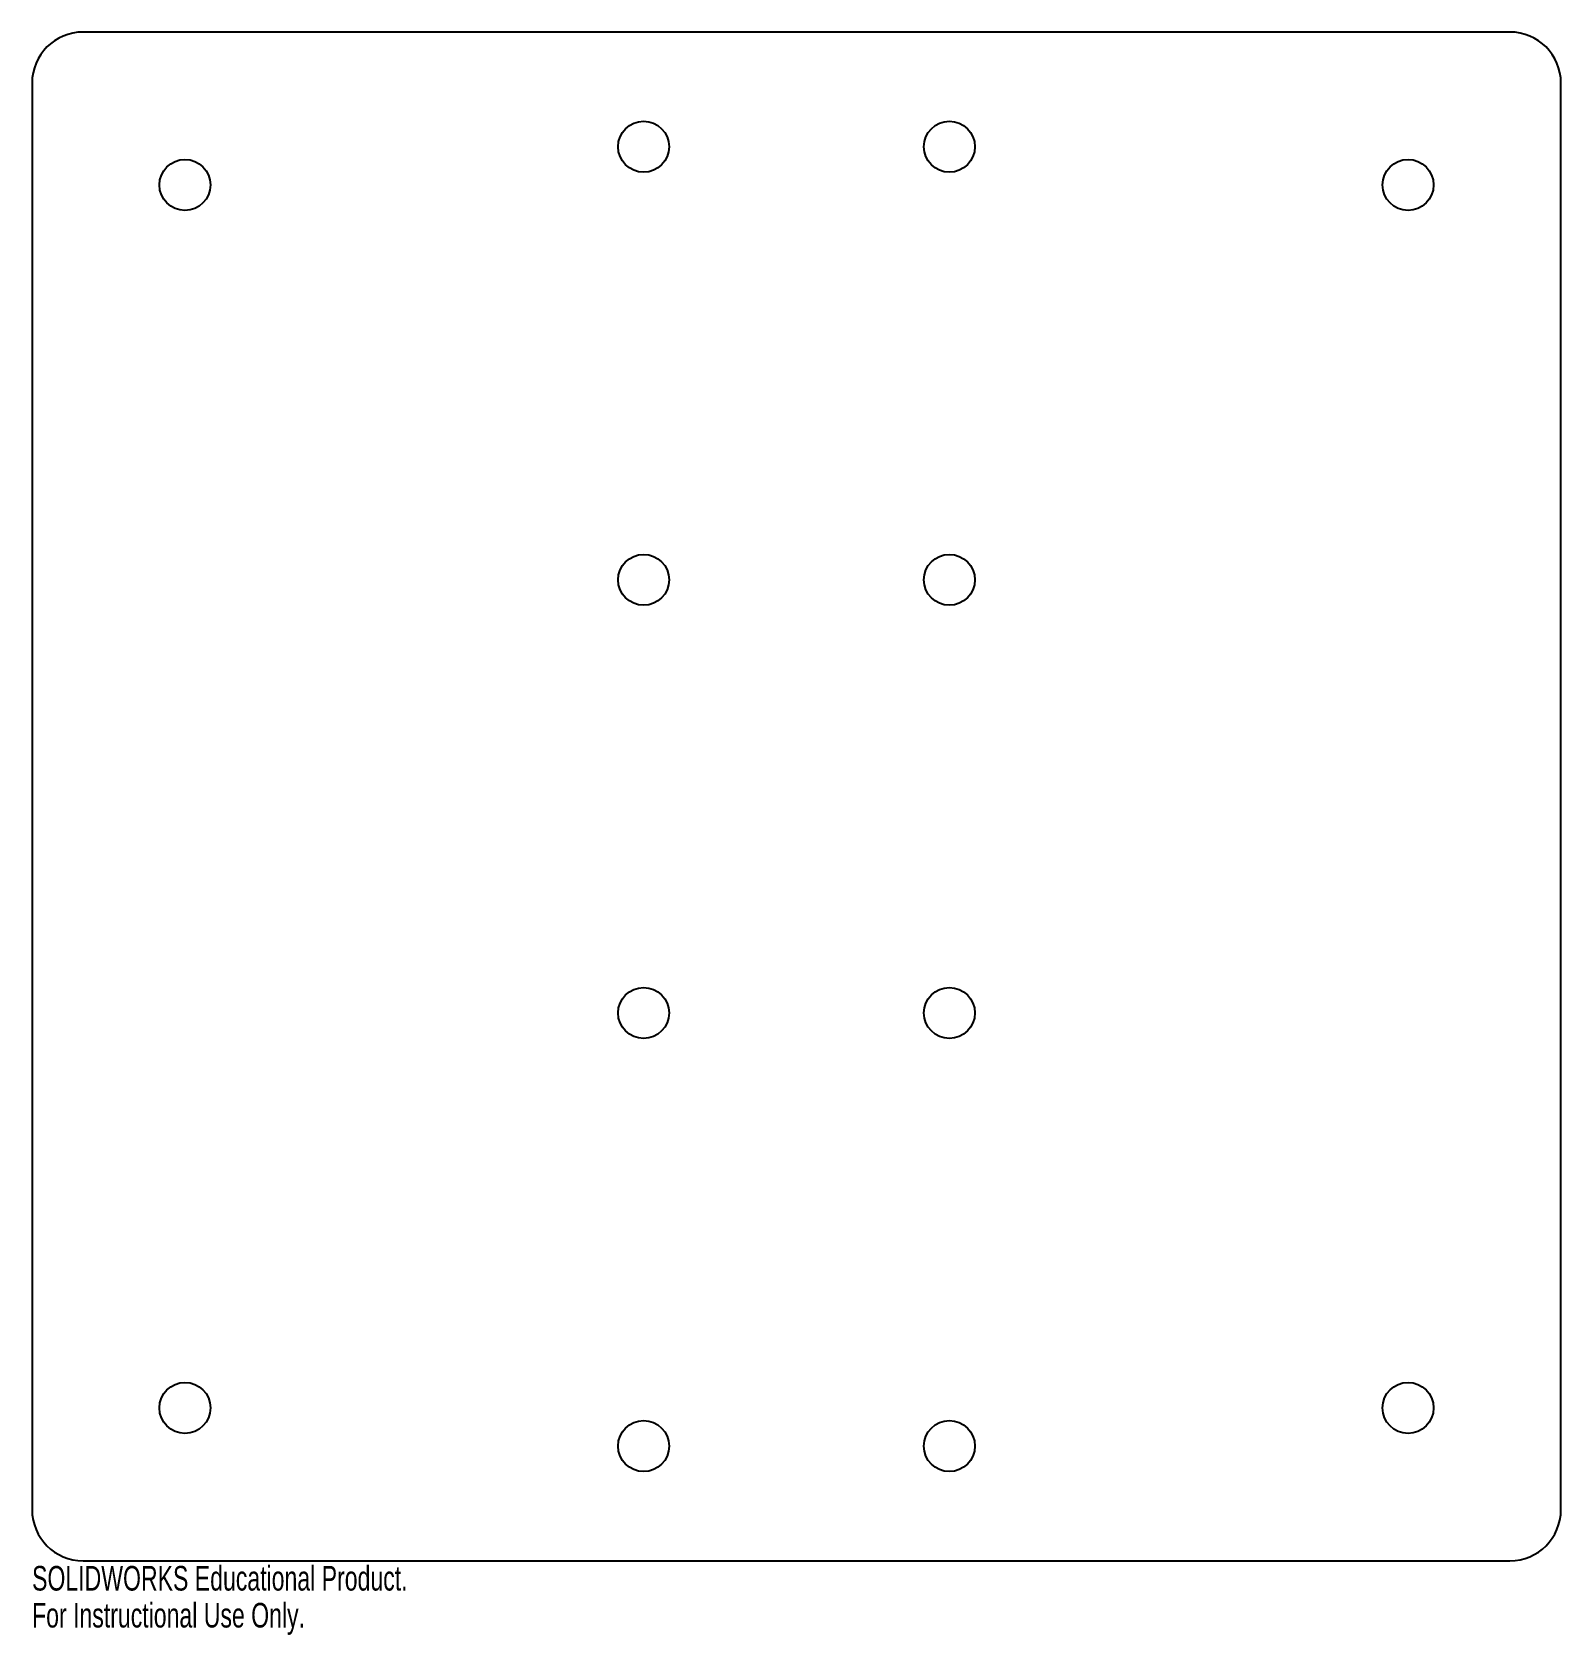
# Model space of a CAD drawing. Header units: millimetres. Extents: x -150 to 150, y -165 to 150.
import ezdxf

# ---------------------------------------------------------------- set-up
doc = ezdxf.new("R2010")
doc.units = ezdxf.units.MM
doc.styles.add('SLDTEXTSTYLE0', font='TXT', dxfattribs={"width": 0.7})

msp = doc.modelspace()

# ---------------------------------------------------------------- linework, layer by layer
at = {"color": 7, "linetype": 'Continuous', "lineweight": 25}
for p, q in [((140, 150), (-140, 150)), ((-150, 140), (-150, -140)), ((150, -140), (150, 140)), ((-140, -150), (140, -150))]:
    msp.add_line(p, q, dxfattribs=at)
for centre in [(-30, 127.5), (30, 127.5), (-120, 120), (120, 120), (-30, 42.5), (30, 42.5), (-30, -42.5), (30, -42.5), (-120, -120), (120, -120), (-30, -127.5), (30, -127.5)]:
    msp.add_circle(centre, 5, dxfattribs=at)
for centre, start, end in [((-140, 140), 90, 180), ((140, 140), 0, 90), ((-140, -140), 180, 270), ((140, -140), 270, 0)]:
    msp.add_arc(centre, 10, start, end, dxfattribs=at)

# ---------------------------------------------------------------- texts
at = {"color": 7, "linetype": 'Continuous', "char_height": 4.8336, "attachment_point": 1, "style": 'SLDTEXTSTYLE0'}
for s, insert in [('SOLIDWORKS Educational Product.', (-150, -151.02)), ('For Instructional Use Only.', (-150, -158.27))]:
    msp.add_mtext(s, dxfattribs=dict(at, insert=insert))

doc.saveas('drawing.dxf')
